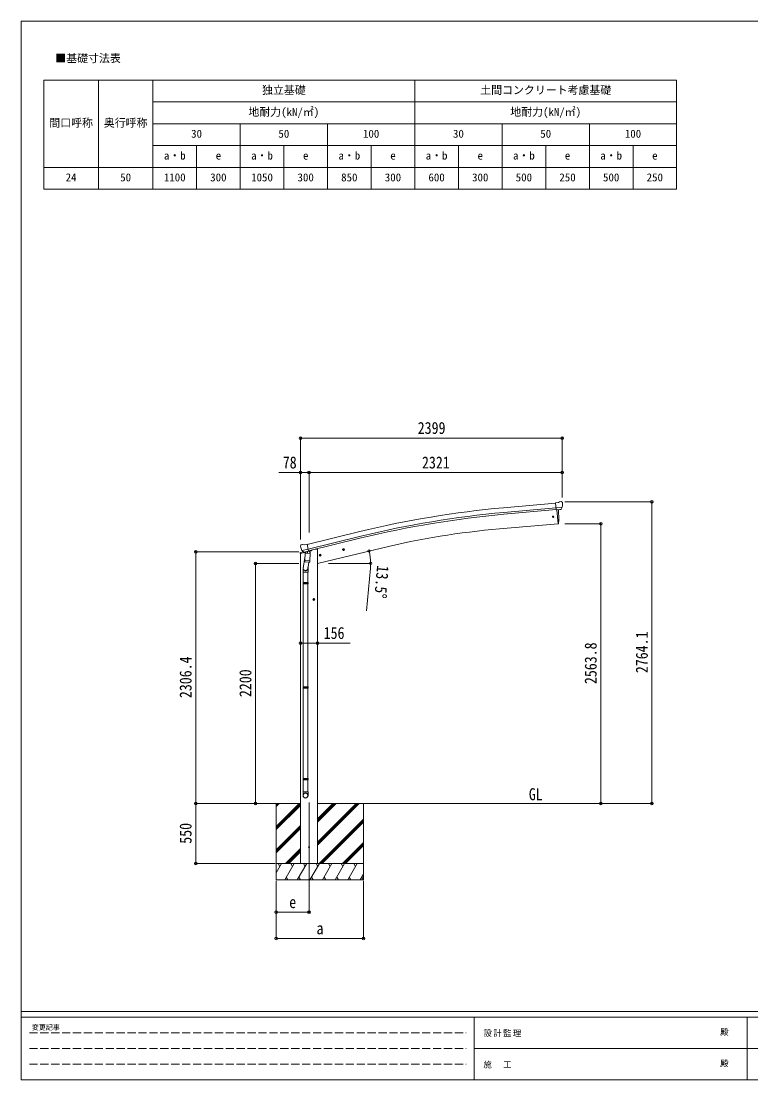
# Model space of a CAD drawing. Units: millimetres at full size, sheet at 1:25. Extents: x -6988 to 7066, y -4877 to 4823.
# Drawn here: x -6988 to -300, y -4877 to 4823 of the extents above; entities that cross this region are included whole.
import ezdxf
from ezdxf.enums import TextEntityAlignment as Align

# ---------------------------------------------------------------- set-up
doc = ezdxf.new("R2010")
doc.units = ezdxf.units.MM
doc.header["$LTSCALE"] = 25
doc.header["$PDMODE"] = 32
doc.header["$PDSIZE"] = 25
doc.linetypes.add('DASHED3', pattern=[4, 3, -1])
for name, color, linetype, lineweight in [('0-0_0', 7, 'Continuous', 9), ('0-1_本体', 4, 'Continuous', 9), ('0-2_部品', 7, 'Continuous', 9), ('0-8_PARTS2', 2, 'Continuous', 9), ('0-A_寸法', 6, 'Continuous', 9), ('0-F_PARTS1', 7, 'Continuous', 18), ('F-0_240', 7, 'Continuous', 9)]:
    doc.layers.add(name, color=color, linetype=linetype, lineweight=lineweight)
doc.styles.add('ＭＳ ゴシック', font='')
doc.styles.get('ＭＳ ゴシック').set_extended_font_data('MS Gothic')

msp = doc.modelspace()

# ---------------------------------------------------------------- linework, layer by layer
at = {"layer": '0-0_0', "color": 6}
for p, q in [((-1206.72, -2345.47), (-1206.72, 418.63)), ((-1675.73, 218.33), (-1675.73, -2345.47))]:
    msp.add_line(p, q, dxfattribs=at)
at = {"layer": '0-0_0'}
for p, q in [((-5023.95, -2345.47), (-4427.62, -2345.47)), ((-4649.87, -2345.47), (-4649.87, -3045.47)), ((-4649.87, -2556.7), (-4438.64, -2345.47)), ((-4649.87, -2372.85), (-4622.49, -2345.47)), ((-4649.87, -2358.71), (-4636.63, -2345.47)), ((-4649.87, -2570.84), (-4427.62, -2348.59)), ((-4649.87, -2584.98), (-4427.62, -2362.74)), ((-4272.12, -2345.47), (-1950.02, -2345.47)), ((-4272.12, -2727.73), (-3889.85, -2345.47)), ((-4272.12, -2699.45), (-3918.14, -2345.47)), ((-4272.12, -2713.59), (-3904, -2345.47)), ((-4272.12, -2515.6), (-4101.99, -2345.47)), ((-4272.12, -2501.46), (-4116.13, -2345.47)), ((-4272.12, -2487.32), (-4130.27, -2345.47)), ((-3849.87, -2345.47), (-3849.87, -3045.47)), ((-4256.01, -2895.47), (-3849.87, -2489.33)), ((-4241.87, -2895.47), (-3849.87, -2503.48)), ((-4227.72, -2895.47), (-3849.87, -2517.62)), ((-4649.87, -2768.83), (-4427.62, -2546.58)), ((-4649.87, -2782.97), (-4427.62, -2560.73)), ((-4649.87, -2797.12), (-4427.62, -2574.87)), ((-4043.88, -2895.47), (-3849.87, -2701.46)), ((-4029.73, -2895.47), (-3849.87, -2715.61)), ((-4564.38, -2895.47), (-4427.62, -2758.71)), ((-4550.23, -2895.47), (-4427.62, -2772.86)), ((-4536.09, -2895.47), (-4427.62, -2787)), ((-4015.59, -2895.47), (-3849.87, -2729.75)), ((-3849.87, -2895.47), (-4649.87, -2895.47)), ((-4649.87, -2979.3), (-4601.47, -2895.47)), ((-4616.47, -2921.45), (-4631.47, -2895.47)), ((-4572.6, -3045.47), (-4486, -2895.47)), ((-4501, -2921.45), (-4516, -2895.47)), ((-4457.13, -3045.47), (-4370.53, -2895.47)), ((-4385.53, -2921.45), (-4400.53, -2895.47)), ((-4341.66, -3045.47), (-4255.06, -2895.47)), ((-4270.06, -2921.45), (-4285.06, -2895.47)), ((-4226.19, -3045.47), (-4139.59, -2895.47)), ((-4154.59, -2921.45), (-4169.59, -2895.47)), ((-4110.72, -3045.47), (-4024.12, -2895.47)), ((-4054.12, -2895.47), (-4039.12, -2921.45)), ((-3995.25, -3045.47), (-3908.65, -2895.47)), ((-3923.65, -2921.45), (-3938.65, -2895.47)), ((-3879.78, -3045.47), (-3849.87, -2993.66)), ((-4649.87, -3045.47), (-3849.87, -3045.47)), ((-4557.6, -3019.49), (-4542.6, -3045.47)), ((-4442.13, -3019.49), (-4427.13, -3045.47)), ((-4326.66, -3019.49), (-4311.66, -3045.47)), ((-4211.19, -3019.49), (-4196.19, -3045.47)), ((-4095.72, -3019.49), (-4080.72, -3045.47)), ((-3980.25, -3019.49), (-3965.25, -3045.47)), ((-3864.78, -3019.49), (-3849.78, -3045.47))]:
    msp.add_line(p, q, dxfattribs=at)
at = {"layer": '0-1_本体'}
for p, q in [((-2568.05, 364.53), (-2090.74, 407.85)), ((-2564.14, 321.49), (-2087.02, 364.79)), ((-2562.63, 304.77), (-2085.51, 348.07)), ((-2078.29, 345.92), (-2067.13, 218.31)), ((-2605.07, 171.25), (-2067.13, 218.31)), ((-4367.6, 28.12), (-3884.75, 145.69)), ((-3874.52, 103.71), (-4357.53, -13.8)), ((-4353.59, -30.22), (-3870.55, 87.4)), ((-4427.62, -55.18), (-4427.62, -2895.47)), ((-4292.12, -15.47), (-4325.63, -23.52)), ((-4271.62, -15.47), (-4292.12, -15.47)), ((-4272.12, -145.47), (-3686.44, -4.86)), ((-4271.62, -15.47), (-4271.62, -2895.47))]:
    msp.add_line(p, q, dxfattribs=at)
at = {"layer": '0-1_本体', "color": 6}
msp.add_line((-4271.62, -875.65), (-4427.62, -875.65), dxfattribs=at)
at = {"layer": '0-1_本体'}
for centre, radius, start, end in [((-1754.03, -8604.05), 9005.44, 95.18612, 103.68612), ((-1754.03, -8604.05), 8962.23, 95.18612, 103.68612), ((-1754.03, -8604.05), 8945.44, 95.18612, 103.68612), ((-1960.09, -7197.06), 7396.48, 95.00259, 103.49741)]:
    msp.add_arc(centre, radius, start, end, dxfattribs=at)
at = {"layer": '0-2_部品'}
for p, q in [((-2064.36, 412.29), (-2090.92, 409.97)), ((-2085.27, 345.31), (-2090.92, 409.97)), ((-2064.36, 412.29), (-2052.64, 419.06)), ((-2037.73, 420.64), (-2051.4, 419.45)), ((-2028.6, 414.89), (-2034.08, 419.49)), ((-2027.54, 412.85), (-2027.42, 411.51)), ((-2028.06, 370), (-2086.98, 364.85)), ((-2075.3, 346.18), (-2085.27, 345.31)), ((-2078.29, 345.92), (-2067.13, 218.31)), ((-2041.7, 349.12), (-2049.4, 348.44)), ((-2039.31, 350.52), (-2028.38, 369.45)), ((-2067.13, 218.31), (-2065.07, 218.56)), ((-4429.05, 12.54), (-4428.78, 11.39)), ((-4424.84, 21.11), (-4428.69, 14.82)), ((-4421.74, 23.36), (-4408.56, 26.53)), ((-4394, 23.85), (-4407.26, 26.55)), ((-4394, 23.85), (-4368.07, 30.08)), ((-4430.18, -55.79), (-4387.48, -45.54)), ((-4430.18, -48.9), (-4430.18, -55.79)), ((-4401.68, -39.69), (-4427.88, -45.99)), ((-4415, -27.77), (-4357.49, -13.96)), ((-4398.15, -42.68), (-4414.53, -28.19)), ((-4386.56, -92.2), (-4402.47, -188.37)), ((-4395.44, -43.24), (-4387.92, -41.44)), ((-4394.6, -43.14), (-4393.07, -42.77)), ((-4393.07, -42.77), (-4356.37, -33.96)), ((-4391.23, -43), (-4391.29, -43.74)), ((-4390.53, -44.78), (-4364.72, -51.22)), ((-4383.61, -50.13), (-4388.29, -116.96)), ((-4337.93, -53.32), (-4383.61, -50.13)), ((-4381.84, -46.95), (-4382.07, -50.23)), ((-4362.32, -35.78), (-4363.34, -50.39)), ((-4356.37, -33.96), (-4354.84, -33.59)), ((-4353.29, -31.49), (-4352.34, -31.55)), ((-4352.34, -31.55), (-4339.03, -46.87)), ((-4348.35, -36.15), (-4329.46, -31.61)), ((-4342.6, -120.16), (-4337.93, -53.32)), ((-4339.03, -46.87), (-4339.47, -53.21)), ((-4325.63, -23.44), (-4325.63, -26.75)), ((-4257.31, -73.01), (-4237.86, -68.34)), ((-4252.75, -65.23), (-4254.88, -72.43)), ((-4245.45, -63.48), (-4252.75, -65.23)), ((-4245.25, -80.4), (-4249.92, -60.95)), ((-4240.29, -68.93), (-4245.45, -63.48)), ((-4242.42, -76.12), (-4240.29, -68.93)), ((-4043.39, -21.65), (-4023.94, -16.99)), ((-4038.83, -13.88), (-4040.96, -21.07)), ((-4031.53, -12.12), (-4038.83, -13.88)), ((-4031.33, -29.04), (-4036, -9.6)), ((-4026.36, -17.57), (-4031.53, -12.12)), ((-4028.5, -24.76), (-4026.36, -17.57)), ((-4404.62, -225.53), (-4404.62, -191.18)), ((-4389.15, -129.43), (-4388.27, -116.96)), ((-4388.75, -130.79), (-4388.75, -130.79)), ((-4342.6, -120.16), (-4388.29, -116.96)), ((-4387.3, -131.57), (-4345.61, -134.48)), ((-4351.03, -134.1), (-4361.77, -197.69)), ((-4358.62, -190.87), (-4358.62, -225.53)), ((-4342.61, -120.16), (-4343.5, -132.85)), ((-4358.62, -225.53), (-4404.62, -225.53)), ((-4402.62, -225.53), (-4402.62, -319.53)), ((-4360.62, -225.53), (-4360.62, -319.53)), ((-4404.62, -321.53), (-4403.62, -319.53)), ((-4358.62, -321.53), (-4404.62, -321.53)), ((-4358.62, -329.53), (-4404.62, -329.53)), ((-4359.62, -319.53), (-4403.62, -319.53)), ((-4359.62, -331.53), (-4403.62, -331.53)), ((-4402.62, -331.53), (-4402.62, -1275.72)), ((-4360.62, -331.53), (-4360.62, -1275.72)), ((-4358.62, -321.53), (-4359.62, -319.53)), ((-4358.62, -329.53), (-4359.62, -331.53)), ((-4358.62, -321.53), (-4358.62, -329.53)), ((-4296.12, -475.59), (-4316.12, -475.59)), ((-4306.12, -468.09), (-4312.62, -471.84)), ((-4312.62, -471.84), (-4312.62, -479.34)), ((-4312.62, -479.34), (-4306.12, -483.1)), ((-4306.12, -485.59), (-4306.12, -465.59)), ((-4299.62, -471.84), (-4306.12, -468.09)), ((-4404.62, -1277.72), (-4403.62, -1275.72)), ((-4358.62, -1277.72), (-4404.62, -1277.72)), ((-4358.62, -1285.72), (-4404.62, -1285.72)), ((-4359.62, -1275.72), (-4403.62, -1275.72)), ((-4359.62, -1287.72), (-4403.62, -1287.72)), ((-4402.62, -1287.72), (-4402.62, -2115.9)), ((-4360.62, -1287.72), (-4360.62, -2115.9)), ((-4358.62, -1277.72), (-4359.62, -1275.72)), ((-4358.62, -1285.72), (-4359.62, -1287.72)), ((-4358.62, -1277.72), (-4358.62, -1285.72)), ((-4404.62, -2117.9), (-4403.62, -2115.9)), ((-4358.62, -2117.9), (-4404.62, -2117.9)), ((-4358.62, -2125.9), (-4404.62, -2125.9)), ((-4359.62, -2115.9), (-4403.62, -2115.9)), ((-4359.62, -2127.9), (-4403.62, -2127.9)), ((-4402.62, -2127.9), (-4402.62, -2237.9)), ((-4360.62, -2127.9), (-4360.62, -2237.9)), ((-4358.62, -2117.9), (-4359.62, -2115.9)), ((-4358.62, -2125.9), (-4359.62, -2127.9)), ((-4358.62, -2117.9), (-4358.62, -2125.9)), ((-4404.62, -2272.05), (-4404.62, -2237.9)), ((-4358.62, -2237.9), (-4404.62, -2237.9)), ((-4358.62, -2272.05), (-4358.62, -2237.9))]:
    msp.add_line(p, q, dxfattribs=at)
for points in [[(-2075.3, 346.18), (-2075.03, 346.11), (-2049.66, 348.33), (-2049.4, 348.44)], [(-2027.99, 370.64), (-2028.27, 369.65), (-2028.38, 369.45)], [(-4362.64, -35.37), (-4352.91, -33.04), (-4368.07, 30.08)], [(-4415.27, -27.19), (-4414.69, -28.03), (-4414.53, -28.19)], [(-4362.64, -35.37), (-4362.87, -35.52), (-4387.64, -41.47), (-4387.92, -41.44)], [(-4254.88, -72.43), (-4249.72, -77.87), (-4242.42, -76.12)], [(-4040.96, -21.07), (-4035.79, -26.52), (-4028.5, -24.76)], [(-4404.62, -321.53), (-4404.62, -329.53), (-4403.62, -331.53)], [(-4306.12, -483.1), (-4299.62, -479.34), (-4299.62, -471.84)], [(-4404.62, -1277.72), (-4404.62, -1285.72), (-4403.62, -1287.72)], [(-4404.62, -2117.9), (-4404.62, -2125.9), (-4403.62, -2127.9)]]:
    msp.add_lwpolyline(points, dxfattribs=at)
for centre, radius in [((-2112.82, 281.57), 6.5), ((-4247.58, -70.68), 8.5), ((-4247.58, -70.68), 7.7), ((-4247.58, -70.68), 6.5), ((-4033.66, -19.32), 8.5), ((-4033.66, -19.32), 7.7), ((-4033.66, -19.32), 6.5), ((-4306.12, -475.59), 8.5), ((-4306.12, -475.59), 7.7), ((-4306.12, -475.59), 6.5)]:
    msp.add_circle(centre, radius, dxfattribs=at)
at = {"layer": '0-2_部品', "color": 4}
msp.add_circle((-4349.62, -2745.47), 4.5, dxfattribs=at)
at = {"layer": '0-2_部品'}
for centre, radius, start, end in [((-2051.14, 416.46), 3, 95, 120), ((-2037.3, 415.66), 5, 50.00648, 94.99352), ((-2229.05, 393.87), 202.4, 353.4085, 5), ((-2960.89, 274.13), 900, 356.63919, 4.64986), ((-2065.44, 221.54), 3, 277, 356.63919), ((-4231.97, 58.64), 202.4, 193.5, 205.09125), ((-4420.57, 18.5), 5, 103.5, 148.5), ((-4407.86, 23.61), 3, 78.5, 103.5), ((-4427.18, -48.9), 3, 103.5, 180), ((-4394.72, -42.65), 0.5, 248.23754, 283.5), ((-4391.73, -42.96), 0.5, 356, 103.5), ((-4390.29, -43.81), 1, 176, 256), ((-4364.36, -50.25), 1.03, 250.03897, 351.96569), ((-4361.72, -35.86), 0.604, 100.59842, 172.20595), ((-4354.96, -33.11), 0.5, 283.5, 318.76246), ((-4330.63, -26.75), 5, 283.5, 0), ((-4374.62, -191.18), 30, 177.45142, 180), ((-4387.21, -129.6), 1.95, 175.04017, 217.47766), ((-4387.16, -129.57), 2, 217.40962, 266), ((-4345.47, -132.49), 2, 266, 349.46843)]:
    msp.add_arc(centre, radius, start, end, dxfattribs=at)
for centre, major_axis, ratio, start_param, end_param in [((-2023.21, 416.9), (-15.35, 3.44), 0.101033, 5.9751426, 5.9753737), ((-2030.53, 412.59), (2.71, -1.31), 0.997474, 0.5366567, 1.3225652), ((-2041.97, 352.11), (1.62, -2.54), 0.997631, 5.8041905, 5.8929484), ((-2042.04, 352.22), (-3.5, 2.17), 0.650902, 2.1145521, 2.1873627), ((-2041.91, 352.02), (1.62, -2.54), 0.997631, 5.965759, 6.7621801), ((-4426.13, 13.25), (-1.57, -2.57), 0.99628, 4.712389, 5.4996506), ((-4396.16, -40.42), (-0.73, -2.92), 0.997631, 5.8041905, 6.6006116), ((-4396.1, -40.2), (2.63, 3.16), 0.650902, 4.0958226, 4.1686332), ((-4396.14, -40.32), (-0.73, -2.92), 0.997631, 0.3902369, 0.4789948), ((-4381.62, -190.87), (23, 0), 0.996195, 2.5560258, 6.5663028), ((-4381.62, -190.87), (21, 0), 0.996195, 2.9349147, 5.9512394), ((-4381.62, -2270.3), (-23, 0), 0.996195, 3.1415927, 6.2831853), ((-4381.62, -2272.05), (-23, 0), 0.996195, 3.1415927, 6.2831853), ((-4381.62, -2272.05), (0, -23.43), 0.981806, 4.712389, 7.8539816)]:
    msp.add_ellipse(centre, major_axis=major_axis, ratio=ratio, start_param=start_param, end_param=end_param, dxfattribs=at)
msp.add_ellipse((-4381.62, -2272.05), major_axis=(21, 0), ratio=0.996195, dxfattribs=at)
at = {"layer": '0-8_PARTS2'}
msp.add_line((-4349.62, -2336.26), (-4349.62, -3095.47), dxfattribs=at)
at = {"layer": '0-A_寸法'}
for p, q in [((-4427.62, 1002.89), (-4427.62, 686.27)), ((-4427.62, 1002.89), (-2028.62, 1002.89)), ((-2028.62, 1002.89), (-2028.62, 686.27)), ((-4427.62, 686.27), (-4627.62, 686.27)), ((-4427.62, 686.27), (-4427.62, 74.04)), ((-4427.62, 686.27), (-4349.62, 686.27)), ((-4349.62, 686.27), (-4349.62, 138.41)), ((-4349.62, 686.27), (-2028.62, 686.27)), ((-2028.62, 686.27), (-2028.62, 457.26)), ((-1206.72, 418.63), (-2004.56, 418.63)), ((-1675.73, 218.33), (-2004.56, 218.33)), ((-5388.19, -2345.47), (-5388.19, -39.07)), ((-5388.19, -39.07), (-4443.11, -39.07)), ((-4840.22, -2345.47), (-4840.22, -145.47)), ((-4840.22, -145.47), (-4443.11, -145.47)), ((-4171.12, -145.47), (-3784.26, -145.47)), ((-3787.12, -187.93), (-3821.48, -580.43)), ((-4271.62, -875.65), (-3971.62, -875.65)), ((-5388.19, -2345.47), (-4660.08, -2345.47)), ((-5388.19, -2895.47), (-5388.19, -2345.47)), ((-1675.73, -2345.47), (-2004.56, -2345.47)), ((-1206.72, -2345.47), (-1675.73, -2345.47)), ((-5388.19, -2895.47), (-4660.08, -2895.47)), ((-4649.87, -3581.84), (-4649.87, -3052.89)), ((-4649.87, -3341.86), (-4649.87, -3052.89)), ((-4349.62, -3341.86), (-4349.62, -3052.89)), ((-3849.87, -3581.84), (-3849.87, -3052.89)), ((-4349.62, -3341.86), (-4649.87, -3341.86)), ((-4649.87, -3581.84), (-3849.87, -3581.84))]:
    msp.add_line(p, q, dxfattribs=at)
for centre in [(-3798.72, -31.82), (-3785.26, -145.47)]:
    msp.add_circle(centre, 10.62, dxfattribs=at)
for start, end in [(0, 13.5), (354.99678, 0)]:
    msp.add_arc((-4272.12, -145.47), 486.86, start, end, dxfattribs=at)
for p in [(-4427.62, 1002.89), (-2028.62, 1002.89), (-4427.62, 686.27), (-4349.62, 686.27), (-2028.62, 686.27), (-1206.72, 418.63), (-1675.73, 218.33), (-5388.19, -39.07), (-4840.22, -145.47), (-4427.62, -875.65), (-4271.62, -875.65), (-5388.19, -2345.47), (-4840.22, -2345.47), (-1675.73, -2345.47), (-1206.72, -2345.47), (-5388.19, -2895.47), (-4649.87, -3341.86), (-4349.62, -3341.86), (-4649.87, -3581.84), (-3849.87, -3581.84)]:
    msp.add_point(p, dxfattribs=at)
at = {"layer": '0-F_PARTS1'}
for p, q in [((-6780.11, 4282.85), (-980.11, 4282.85)), ((-6780.11, 4282.85), (-6780.11, 3282.85)), ((-6280.11, 4282.85), (-6280.11, 3282.85)), ((-3380.11, 4282.85), (-3380.11, 3282.85)), ((-5780.11, 4082.85), (-980.11, 4082.85)), ((-5780.11, 3882.85), (-980.11, 3882.85)), ((-2580.11, 3882.85), (-2580.11, 3282.85)), ((-5780.11, 3682.85), (-980.11, 3682.85)), ((-2180.11, 3682.85), (-2180.11, 3282.85)), ((-1380.11, 3682.85), (-1380.11, 3282.85))]:
    msp.add_line(p, q, dxfattribs=at)
for points in [[(-5780.11, 4282.85), (-5780.11, 4082.85), (-5780.11, 3482.85), (-5780.11, 3282.85)], [(-980.11, 4282.85), (-980.11, 3682.85), (-980.11, 3282.85)], [(-4980.11, 3882.85), (-4980.11, 3682.85), (-4980.11, 3282.85)], [(-4180.11, 3882.85), (-4180.11, 3682.85), (-4180.11, 3282.85)], [(-1780.11, 3882.85), (-1780.11, 3482.85), (-1780.11, 3282.85)], [(-5380.11, 3682.85), (-5380.11, 3482.85), (-5380.11, 3282.85)], [(-4580.11, 3682.85), (-4580.11, 3482.85), (-4580.11, 3282.85)], [(-3780.11, 3682.85), (-3780.11, 3482.85), (-3780.11, 3282.85)], [(-2980.11, 3682.85), (-2980.11, 3482.85), (-2980.11, 3282.85)], [(-6780.11, 3482.85), (-5780.11, 3482.85), (-980.11, 3482.85)], [(-6780.11, 3282.85), (-6280.11, 3282.85), (-3380.11, 3282.85), (-1780.11, 3282.85), (-980.11, 3282.85)]]:
    msp.add_lwpolyline(points, dxfattribs=at)
at = {"layer": 'F-0_240', "color": 5}
for p, q in [((-6987.88, 4822.79), (-6987.88, -4877.21)), ((-6987.88, 4822.79), (6712.12, 4822.79)), ((-6987.88, -4252.21), (6712.12, -4252.21)), ((-6987.88, -4302.21), (4489.82, -4302.21)), ((-2835.18, -4302.21), (-2835.18, -4877.21)), ((-335.18, -4302.21), (-335.18, -4877.21)), ((-2835.18, -4589.71), (2289.82, -4589.71)), ((-6987.88, -4877.21), (6712.12, -4877.21))]:
    msp.add_line(p, q, dxfattribs=at)
at = {"layer": 'F-0_240', "color": 4, "linetype": 'DASHED3'}
for p, q in [((-6912.88, -4445.96), (-2910.18, -4445.96)), ((-6912.88, -4589.71), (-2910.18, -4589.71)), ((-6912.88, -4733.46), (-2910.18, -4733.46))]:
    msp.add_line(p, q, dxfattribs=at)

# ---------------------------------------------------------------- texts
at = {"layer": '0-0_0', "style": 'ＭＳ ゴシック', "width": 0.85}
for s, p in [('2764.1', (-1211.72, -1150.92)), ('2563.8', (-1680.73, -1251.07))]:
    msp.add_text(s, height=110, rotation=90, dxfattribs=at).set_placement(p, align=Align.BOTTOM_LEFT)
msp.add_text('GL', height=110, dxfattribs=at).set_placement((-2334.92, -2347.91), align=Align.BOTTOM_LEFT)
at = {"layer": '0-1_本体', "color": 7, "style": 'ＭＳ ゴシック', "width": 0.85}
msp.add_text('156', height=110, dxfattribs=at).set_placement((-4215.37, -870.65), align=Align.BOTTOM_LEFT)
at = {"layer": '0-A_寸法', "color": 7, "style": 'ＭＳ ゴシック', "width": 0.85}
for s, p in [('2399', (-3353.12, 1007.89)), ('78', (-4590.12, 691.27)), ('2321', (-3314.12, 691.27)), ('e', (-4531.12, -3336.86)), ('a', (-4281.12, -3576.84))]:
    msp.add_text(s, height=110, dxfattribs=at).set_placement(p, align=Align.BOTTOM_LEFT)
for s, rotation, p in [('13.5°', 264.997, (-3758.13, -157.85)), ('2306.4', 90, (-5393.19, -1379.77)), ('2200', 90, (-4845.22, -1370.47)), ('550', 90, (-5393.19, -2714.22))]:
    msp.add_text(s, height=110, rotation=rotation, dxfattribs=at).set_placement(p, align=Align.BOTTOM_LEFT)
at = {"layer": '0-F_PARTS1', "style": 'ＭＳ ゴシック'}
for s, p in [('■基礎寸法表', (-6674.81, 4424.28)), ('独立基礎', (-4780.11, 4132.85)), ('土間コンクリート考慮基礎', (-2780.11, 4132.85)), ('地耐力(kN/㎡)', (-4905.11, 3932.85)), ('地耐力(kN/㎡)', (-2505.11, 3932.85)), ('間口呼称', (-6730.11, 3832.85)), ('奥行呼称', (-6230.11, 3832.85)), ('30', (-5430.11, 3732.85)), ('50', (-4630.11, 3732.85)), ('100', (-3855.11, 3732.85)), ('30', (-3030.11, 3732.85)), ('50', (-2230.11, 3732.85)), ('100', (-1455.11, 3732.85)), ('a・b', (-5680.11, 3532.85)), ('e', (-5205.11, 3532.85)), ('a・b', (-4880.11, 3532.85)), ('e', (-4405.11, 3532.85)), ('a・b', (-4080.11, 3532.85)), ('e', (-3605.11, 3532.85)), ('a・b', (-3280.11, 3532.85)), ('e', (-2805.11, 3532.85)), ('a・b', (-2480.11, 3532.85)), ('e', (-2005.11, 3532.85)), ('a・b', (-1680.11, 3532.85)), ('e', (-1205.11, 3532.85)), ('24', (-6580.11, 3332.85)), ('50', (-6080.11, 3332.85)), ('1100', (-5680.11, 3332.85)), ('300', (-5255.11, 3332.85)), ('1050', (-4880.11, 3332.85)), ('300', (-4455.11, 3332.85)), ('850', (-4055.11, 3332.85)), ('300', (-3655.11, 3332.85)), ('600', (-3255.11, 3332.85)), ('300', (-2855.11, 3332.85)), ('500', (-2455.11, 3332.85)), ('250', (-2055.11, 3332.85)), ('500', (-1655.11, 3332.85)), ('250', (-1255.11, 3332.85))]:
    msp.add_text(s, height=73.31, dxfattribs=at).set_placement(p, align=Align.BOTTOM_LEFT)
at = {"layer": 'F-0_240', "style": 'ＭＳ ゴシック'}
for s, height, p in [('変更記事', 45.82, (-6890.19, -4433.46)), ('殿', 54.99, (-581.6, -4483.46)), ('殿', 54.99, (-581.6, -4770.96))]:
    msp.add_text(s, height=height, dxfattribs=at).set_placement(p, align=Align.BOTTOM_LEFT)
at = {"layer": 'F-0_240', "char_height": 54.99, "attachment_point": 7, "style": 'ＭＳ ゴシック'}
for s, insert in [('\\T1.17;設計監理', (-2750.74, -4483.46)), ('\\T1.17;施\u3000工', (-2750.74, -4770.96))]:
    msp.add_mtext(s, dxfattribs=dict(at, insert=insert))

doc.saveas('drawing.dxf')
